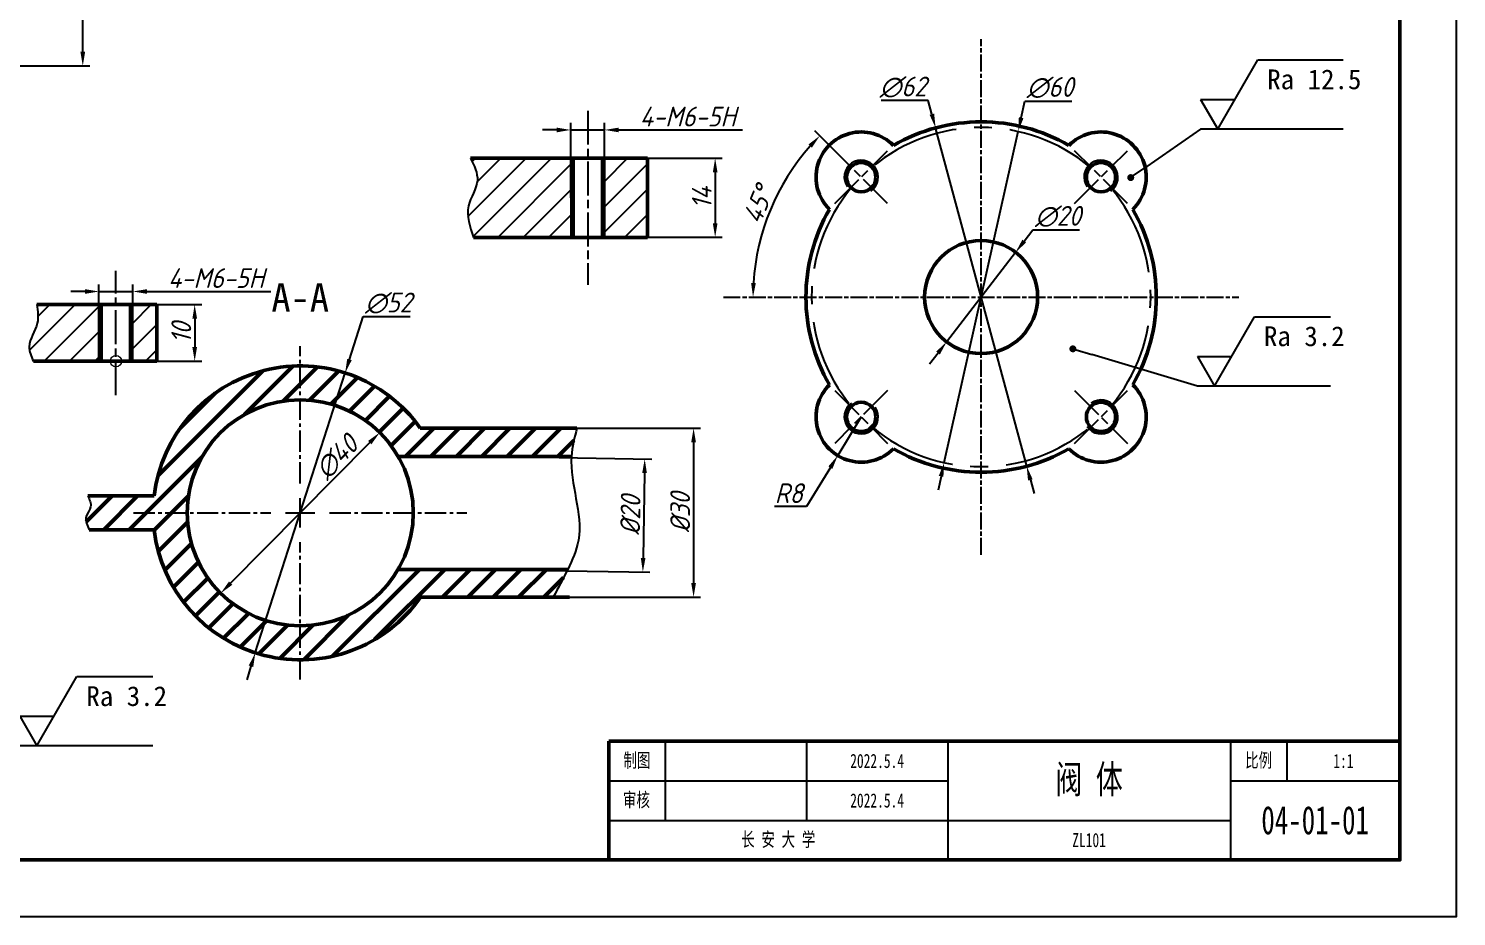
# Model space of a CAD drawing. Header units: millimetres. Extents: x 0 to 420, y 0 to 297.
# Drawn here: x 167.4 to 420, y 0 to 157.1 of the extents above; entities that cross this region are included whole.
import ezdxf

# ---------------------------------------------------------------- set-up
doc = ezdxf.new("R2010")
doc.units = ezdxf.units.MM
for name, pattern in [('AM_ISO08W050', [18, 12, -1.5, 3, -1.5]), ('AM_ISO08W050x2', [9, 6, -0.75, 1.5, -0.75]), ('CENTER', [50.8, 31.75, -6.35, 6.35, -6.35]), ('CENTER2', [1.125, 0.75, -0.125, 0.125, -0.125])]:
    doc.linetypes.add(name, pattern=pattern)
for name, color, linetype, lineweight in [('AM_0', 7, 'Continuous', 50), ('AM_10', 7, 'AM_ISO08W050', 50), ('AM_4', 3, 'Continuous', 25), ('AM_5', 3, 'Continuous', 25), ('AM_7', 4, 'AM_ISO08W050', 25), ('AM_9', 253, 'Continuous', 0), ('粗实线', 7, 'Continuous', 50)]:
    doc.layers.add(name, color=color, linetype=linetype, lineweight=lineweight)
doc.layers.add('点划线', color=3, linetype='CENTER')
doc.styles.add('数字', font='isocp.shx', dxfattribs={"oblique": 15})
doc.styles.add('汉字', font='simfang.ttf', dxfattribs={"width": 0.7, "height": 5})
doc.dimstyles.new('GB-test$0', dxfattribs={"dimtxt": 3.5, "dimasz": 2.5, "dimexe": 1.25, "dimexo": 0, "dimtad": 1, "dimdsep": 46, "dimtxsty": '数字', "dimcen": 2.5, "dimadec": 0, "dimazin": 0, "dimtfac": 1, "dimtmove": 0, "dimatfit": 3, "dimfxl": 1, "dimarcsym": 0})
doc.dimstyles.new('GB-test$2', dxfattribs={"dimtxt": 3.5, "dimasz": 2.5, "dimexe": 1.25, "dimexo": 0, "dimtad": 2, "dimdsep": 46, "dimtxsty": '数字', "dimcen": 2.5, "dimadec": 0, "dimazin": 0, "dimtfac": 1, "dimtmove": 0, "dimatfit": 3, "dimfxl": 1, "dimarcsym": 0})
doc.dimstyles.new('GB-test$3', dxfattribs={"dimtxt": 3.5, "dimasz": 2.5, "dimexe": 1.25, "dimexo": 0, "dimtad": 1, "dimtoh": 1, "dimdsep": 46, "dimtxsty": '数字', "dimcen": 2.5, "dimadec": 0, "dimazin": 0, "dimtfac": 1, "dimtmove": 0, "dimatfit": 0, "dimfxl": 1, "dimarcsym": 0})
doc.dimstyles.new('GB-test$4', dxfattribs={"dimtxt": 3.5, "dimasz": 2.5, "dimexe": 1.25, "dimexo": 0, "dimtad": 1, "dimtoh": 1, "dimdsep": 46, "dimtxsty": '数字', "dimcen": 2.5, "dimadec": 0, "dimazin": 0, "dimtfac": 1, "dimtmove": 0, "dimatfit": 0, "dimfxl": 1, "dimarcsym": 0})

# ---------------------------------------------------------------- blocks, each defined once
blk = doc.blocks.new('*U29')
at = {"layer": '点划线', "color": 0, "linetype": 'CENTER2', "ltscale": 5, "transparency": 16777216}
for p, q in [((0, 5.2), (0, 29.5)), ((-29.5, 0), (-5.2, 0)), ((5.2, 0), (29.5, 0)), ((0, -29.5), (0, -5.2))]:
    blk.add_line(p, q, dxfattribs=at)
at = {"layer": '点划线', "color": 0, "linetype": 'Continuous', "ltscale": 5, "transparency": 16777216}
for p, q in [((0, -2.6), (0, 2.6)), ((-2.6, 0), (2.6, 0))]:
    blk.add_line(p, q, dxfattribs=at)
blk = doc.blocks.new('*U16')
at = {"layer": 'AM_0'}
for p, q in [((180.23, 98.25), (180.23, 108.25)), ((185.42, 98.25), (185.42, 108.25))]:
    blk.add_line(p, q, dxfattribs=at)
at = {"layer": 'AM_4'}
for p, q in [((179.82, 98.25), (179.82, 108.25)), ((185.82, 98.25), (185.82, 108.25))]:
    blk.add_line(p, q, dxfattribs=at)
at = {"layer": 'AM_7', "linetype": 'AM_ISO08W050x2'}
blk.add_line((182.82, 92.25), (182.82, 114.25), dxfattribs=at)
blk = doc.blocks.new('*U17')
at = {"layer": 'AM_0'}
blk.add_circle((314.69, 130.8), 2.59, dxfattribs=at)
at = {"layer": 'AM_4'}
blk.add_arc((314.69, 130.8), 3, 305, 215, dxfattribs=at)
at = {"layer": 'AM_7', "linetype": 'AM_ISO08W050x2'}
for p, q in [((310.02, 126.14), (319.35, 135.47)), ((319.35, 126.14), (310.02, 135.47))]:
    blk.add_line(p, q, dxfattribs=at)
blk = doc.blocks.new('*U18')
at = {"layer": 'AM_0'}
blk.add_circle((314.69, 88.38), 2.59, dxfattribs=at)
at = {"layer": 'AM_4'}
blk.add_arc((314.69, 88.38), 3, 125, 35, dxfattribs=at)
at = {"layer": 'AM_7', "linetype": 'AM_ISO08W050x2'}
for p, q in [((319.35, 93.05), (310.02, 83.71)), ((310.02, 93.05), (319.35, 83.71))]:
    blk.add_line(p, q, dxfattribs=at)
blk = doc.blocks.new('*U19')
at = {"layer": 'AM_0'}
blk.add_circle((357.11, 88.38), 2.59, dxfattribs=at)
at = {"layer": 'AM_4'}
blk.add_arc((357.11, 88.38), 3, 215, 125, dxfattribs=at)
at = {"layer": 'AM_7', "linetype": 'AM_ISO08W050x2'}
for p, q in [((352.45, 93.05), (361.78, 83.71)), ((352.45, 83.71), (361.78, 93.05))]:
    blk.add_line(p, q, dxfattribs=at)
blk = doc.blocks.new('*U20')
at = {"layer": 'AM_0'}
for p, q in [((263.7, 134.16), (263.7, 120.16)), ((268.89, 134.16), (268.89, 120.16))]:
    blk.add_line(p, q, dxfattribs=at)
at = {"layer": 'AM_4'}
for p, q in [((263.29, 134.16), (263.29, 120.16)), ((269.29, 134.16), (269.29, 120.16))]:
    blk.add_line(p, q, dxfattribs=at)
at = {"layer": 'AM_7', "linetype": 'AM_ISO08W050x2'}
blk.add_line((266.29, 142.56), (266.29, 111.76), dxfattribs=at)
blk = doc.blocks.new('*D34')
at = {"layer": 'AM_5', "color": 0, "lineweight": -2, "transparency": 16777216}
for p, q in [((134.5, 228), (178.2, 228)), ((176.95, 153), (176.95, 225.5)), ((154, 150.5), (178.2, 150.5))]:
    blk.add_line(p, q, dxfattribs=at)
at = {"layer": 'AM_5', "color": 0, "transparency": 16777216}
for points in [[(176.53, 225.5), (177.37, 225.5), (176.95, 228)], [(176.53, 153), (177.37, 153), (176.95, 150.5)]]:
    blk.add_solid(points, dxfattribs=at)
at = {"layer": 'Defpoints', "color": 0, "transparency": 16777216}
for p in [(134.5, 228), (176.95, 228), (154, 150.5)]:
    blk.add_point(p, dxfattribs=at)
at = {"layer": 'AM_5', "color": 0, "transparency": 16777216, "insert": (174.58, 189.25), "char_height": 3.5, "attachment_point": 5, "rotation": 90, "style": '数字'}
blk.add_mtext('78', dxfattribs=at)
blk = doc.blocks.new('*S7')
at = {"layer": 'AM_5', "ltscale": 0.5}
for p, q in [((165.8, 30.17), (156.36, 40.52)), ((189.34, 30.17), (165.8, 30.17))]:
    blk.add_line(p, q, dxfattribs=at)
at = {"layer": 'AM_5', "color": 2, "ltscale": 0.5}
for p, q in [((168.83, 30.17), (175.9, 42.43)), ((175.9, 42.43), (189.34, 42.43)), ((165.8, 35.42), (168.83, 30.17)), ((165.8, 35.42), (171.86, 35.42))]:
    blk.add_line(p, q, dxfattribs=at)
at = {"layer": 'AM_5', "linetype": 'Continuous', "ltscale": 0.5}
blk.add_trace([(156.79, 40.91), (155.93, 40.12), (154, 43.1)], dxfattribs=at)
at = {"layer": 'AM_5', "color": 2, "ltscale": 0.5, "insert": (177.58, 37.17), "char_height": 3.5, "attachment_point": 7}
blk.add_mtext('Ra 3.2', dxfattribs=at)
blk = doc.blocks.new('*D51')
at = {"layer": 'AM_5', "color": 0, "lineweight": -2, "transparency": 16777216}
blk.add_line((203.11, 58.97), (227.73, 83.84), dxfattribs=at)
at = {"layer": 'AM_5', "color": 0, "transparency": 16777216}
for points in [[(227.44, 84.14), (228.03, 83.55), (229.49, 85.62)], [(202.82, 59.26), (203.41, 58.68), (201.35, 57.19)]]:
    blk.add_solid(points, dxfattribs=at)
at = {"layer": 'Defpoints', "color": 0, "transparency": 16777216}
for p in [(229.49, 85.62), (201.35, 57.19)]:
    blk.add_point(p, dxfattribs=at)
at = {"layer": 'AM_5', "color": 0, "transparency": 16777216, "insert": (221.86, 81.28), "char_height": 3.5, "attachment_point": 5, "rotation": 45.2945, "style": '数字'}
blk.add_mtext('∅40', dxfattribs=at)
blk = doc.blocks.new('*D52')
at = {"layer": 'AM_5', "color": 0, "lineweight": -2, "transparency": 16777216}
for p, q in [((224.13, 98.54), (226.57, 106.14)), ((226.57, 106.14), (234.87, 106.14)), ((207.48, 46.65), (223.37, 96.16)), ((206.71, 44.27), (205.95, 41.89))]:
    blk.add_line(p, q, dxfattribs=at)
at = {"layer": 'AM_5', "color": 0, "transparency": 16777216}
for points in [[(223.74, 98.67), (224.53, 98.42), (223.37, 96.16)], [(206.32, 44.4), (207.11, 44.14), (207.48, 46.65)]]:
    blk.add_solid(points, dxfattribs=at)
at = {"layer": 'Defpoints', "color": 0, "transparency": 16777216}
for p in [(223.37, 96.16), (207.48, 46.65)]:
    blk.add_point(p, dxfattribs=at)
at = {"layer": 'AM_5', "color": 0, "transparency": 16777216, "insert": (231.03, 108.52), "char_height": 3.5, "attachment_point": 5, "style": '数字'}
blk.add_mtext('∅52', dxfattribs=at)
blk = doc.blocks.new('*D53')
at = {"layer": 'AM_5', "color": 0, "lineweight": -2, "transparency": 16777216}
for p, q in [((248.07, 81.41), (277.63, 80.92)), ((276.34, 78.44), (276.1, 63.44)), ((247.74, 61.41), (277.3, 60.92))]:
    blk.add_line(p, q, dxfattribs=at)
at = {"layer": 'AM_5', "color": 0, "transparency": 16777216}
for points in [[(275.93, 78.45), (276.76, 78.44), (276.38, 80.94)], [(275.68, 63.45), (276.51, 63.43), (276.05, 60.94)]]:
    blk.add_solid(points, dxfattribs=at)
at = {"layer": 'Defpoints', "color": 0, "transparency": 16777216}
for p in [(248.07, 81.41), (247.74, 61.41), (276.05, 60.94)]:
    blk.add_point(p, dxfattribs=at)
at = {"layer": 'AM_5', "color": 0, "transparency": 16777216, "insert": (273.84, 70.98), "char_height": 3.5, "attachment_point": 5, "rotation": 89.0593, "style": '数字'}
blk.add_mtext('%%C20', dxfattribs=at)
blk = doc.blocks.new('*D54')
at = {"layer": 'AM_5', "color": 0, "lineweight": -2, "transparency": 16777216}
for p, q in [((264.39, 86.41), (286.27, 86.41)), ((285.02, 83.91), (285.02, 58.99)), ((263.07, 56.49), (286.27, 56.49))]:
    blk.add_line(p, q, dxfattribs=at)
at = {"layer": 'AM_5', "color": 0, "transparency": 16777216}
for points in [[(284.61, 83.91), (285.44, 83.91), (285.02, 86.41)], [(284.61, 58.99), (285.44, 58.99), (285.02, 56.49)]]:
    blk.add_solid(points, dxfattribs=at)
at = {"layer": 'Defpoints', "color": 0, "transparency": 16777216}
for p in [(264.39, 86.41), (263.07, 56.49), (285.02, 56.49)]:
    blk.add_point(p, dxfattribs=at)
at = {"layer": 'AM_5', "color": 0, "transparency": 16777216, "insert": (282.65, 71.45), "char_height": 3.5, "attachment_point": 5, "rotation": 90, "style": '数字'}
blk.add_mtext('%%C30', dxfattribs=at)
blk = doc.blocks.new('*D55')
at = {"layer": 'AM_5', "color": 0, "lineweight": -2, "transparency": 16777216}
for p, q in [((179.82, 103.25), (179.82, 111.83)), ((185.82, 103.25), (185.82, 111.83)), ((177.32, 110.58), (174.82, 110.58)), ((179.82, 110.58), (185.82, 110.58)), ((188.32, 110.58), (210.23, 110.58))]:
    blk.add_line(p, q, dxfattribs=at)
at = {"layer": 'AM_5', "color": 0, "transparency": 16777216}
for points in [[(177.32, 110.99), (177.32, 110.16), (179.82, 110.58)], [(188.32, 110.99), (188.32, 110.16), (185.82, 110.58)]]:
    blk.add_solid(points, dxfattribs=at)
at = {"layer": 'Defpoints', "color": 0, "transparency": 16777216}
for p in [(185.82, 110.58), (179.82, 103.25), (185.82, 103.25)]:
    blk.add_point(p, dxfattribs=at)
at = {"layer": 'AM_5', "color": 0, "transparency": 16777216, "insert": (200.53, 112.95), "char_height": 3.5, "attachment_point": 5, "style": '数字'}
blk.add_mtext('4-M6-5H', dxfattribs=at)
blk = doc.blocks.new('*D30')
at = {"layer": 'AM_5', "color": 0, "lineweight": -2, "transparency": 16777216}
for p, q in [((260.79, 139.16), (258.29, 139.16)), ((263.29, 127.16), (263.29, 140.41)), ((263.29, 139.16), (269.29, 139.16)), ((269.29, 127.16), (269.29, 140.41)), ((271.79, 139.16), (293.7, 139.16))]:
    blk.add_line(p, q, dxfattribs=at)
at = {"layer": 'AM_5', "color": 0, "transparency": 16777216}
for points in [[(260.79, 139.57), (260.79, 138.74), (263.29, 139.16)], [(271.79, 139.57), (271.79, 138.74), (269.29, 139.16)]]:
    blk.add_solid(points, dxfattribs=at)
at = {"layer": 'Defpoints', "color": 0, "transparency": 16777216}
for p in [(269.29, 139.16), (263.29, 127.16), (269.29, 127.16)]:
    blk.add_point(p, dxfattribs=at)
at = {"layer": 'AM_5', "color": 0, "transparency": 16777216, "insert": (284, 141.53), "char_height": 3.5, "attachment_point": 5, "style": '数字'}
blk.add_mtext('4-M6-5H', dxfattribs=at)
blk = doc.blocks.new('*D56')
at = {"layer": 'AM_5', "color": 0, "lineweight": -2, "transparency": 16777216}
for p, q in [((190.03, 108.25), (198, 108.25)), ((196.75, 105.75), (196.75, 100.75)), ((190.03, 98.25), (198, 98.25))]:
    blk.add_line(p, q, dxfattribs=at)
at = {"layer": 'AM_5', "color": 0, "transparency": 16777216}
for points in [[(196.34, 105.75), (197.17, 105.75), (196.75, 108.25)], [(196.34, 100.75), (197.17, 100.75), (196.75, 98.25)]]:
    blk.add_solid(points, dxfattribs=at)
at = {"layer": 'Defpoints', "color": 0, "transparency": 16777216}
for p in [(190.03, 108.25), (190.03, 98.25), (196.75, 98.25)]:
    blk.add_point(p, dxfattribs=at)
at = {"layer": 'AM_5', "color": 0, "transparency": 16777216, "insert": (194.38, 103.25), "char_height": 3.5, "attachment_point": 5, "rotation": 90, "style": '数字'}
blk.add_mtext('10', dxfattribs=at)
blk = doc.blocks.new('*D57')
at = {"layer": 'AM_5', "color": 0, "lineweight": -2, "transparency": 16777216}
for p, q in [((276.84, 134.16), (290.09, 134.16)), ((288.84, 131.66), (288.84, 122.66)), ((276.84, 120.16), (290.09, 120.16))]:
    blk.add_line(p, q, dxfattribs=at)
at = {"layer": 'AM_5', "color": 0, "transparency": 16777216}
for points in [[(288.43, 131.66), (289.26, 131.66), (288.84, 134.16)], [(288.43, 122.66), (289.26, 122.66), (288.84, 120.16)]]:
    blk.add_solid(points, dxfattribs=at)
at = {"layer": 'Defpoints', "color": 0, "transparency": 16777216}
for p in [(276.84, 134.16), (276.84, 120.16), (288.84, 120.16)]:
    blk.add_point(p, dxfattribs=at)
at = {"layer": 'AM_5', "color": 0, "transparency": 16777216, "insert": (286.47, 127.16), "char_height": 3.5, "attachment_point": 5, "rotation": 90, "style": '数字'}
blk.add_mtext('14', dxfattribs=at)
blk = doc.blocks.new('*D70')
at = {"layer": 'AM_5', "color": 0, "lineweight": -2, "transparency": 16777216}
for p, q in [((343.53, 119.5), (345.05, 121.48)), ((345.05, 121.48), (353.33, 121.48)), ((329.8, 101.67), (342, 117.51)), ((328.27, 99.69), (326.75, 97.71))]:
    blk.add_line(p, q, dxfattribs=at)
at = {"layer": 'AM_5', "color": 0, "transparency": 16777216}
for points in [[(343.2, 119.75), (343.86, 119.24), (342, 117.51)], [(327.94, 99.94), (328.6, 99.43), (329.8, 101.67)]]:
    blk.add_solid(points, dxfattribs=at)
at = {"layer": 'Defpoints', "color": 0, "transparency": 16777216}
for p in [(342, 117.51), (329.8, 101.67)]:
    blk.add_point(p, dxfattribs=at)
at = {"layer": 'AM_5', "color": 0, "transparency": 16777216, "insert": (349.51, 123.85), "char_height": 3.5, "attachment_point": 5, "style": '数字'}
blk.add_mtext('∅20', dxfattribs=at)
blk = doc.blocks.new('*D71')
at = {"layer": 'AM_5', "color": 0, "lineweight": -2, "transparency": 16777216}
for p, q in [((342.98, 141.31), (343.65, 144.27)), ((343.65, 144.27), (351.93, 144.27)), ((329.36, 80.31), (342.44, 138.87)), ((328.81, 77.87), (328.27, 75.43))]:
    blk.add_line(p, q, dxfattribs=at)
at = {"layer": 'AM_5', "color": 0, "transparency": 16777216}
for points in [[(342.58, 141.4), (343.39, 141.22), (342.44, 138.87)], [(328.41, 77.96), (329.22, 77.78), (329.36, 80.31)]]:
    blk.add_solid(points, dxfattribs=at)
at = {"layer": 'Defpoints', "color": 0, "transparency": 16777216}
for p in [(342.44, 138.87), (329.36, 80.31)]:
    blk.add_point(p, dxfattribs=at)
at = {"layer": 'AM_5', "color": 0, "transparency": 16777216, "insert": (348.1, 146.65), "char_height": 3.5, "attachment_point": 5, "style": '数字'}
blk.add_mtext('∅60', dxfattribs=at)
blk = doc.blocks.new('*D72')
at = {"layer": 'AM_5', "color": 0, "lineweight": -2, "transparency": 16777216}
for p, q in [((326.54, 144.35), (318.24, 144.35)), ((327.19, 141.94), (326.54, 144.35)), ((343.96, 79.66), (327.84, 139.53)), ((344.61, 77.24), (345.26, 74.83))]:
    blk.add_line(p, q, dxfattribs=at)
at = {"layer": 'AM_5', "color": 0, "transparency": 16777216}
for points in [[(327.59, 142.05), (326.79, 141.83), (327.84, 139.53)], [(345.01, 77.35), (344.2, 77.13), (343.96, 79.66)]]:
    blk.add_solid(points, dxfattribs=at)
at = {"layer": 'Defpoints', "color": 0, "transparency": 16777216}
for p in [(327.84, 139.53), (343.96, 79.66)]:
    blk.add_point(p, dxfattribs=at)
at = {"layer": 'AM_5', "color": 0, "transparency": 16777216, "insert": (322.08, 146.73), "char_height": 3.5, "attachment_point": 5, "style": '数字'}
blk.add_mtext('∅62', dxfattribs=at)
blk = doc.blocks.new('*D73')
at = {"layer": 'AM_5', "color": 0, "lineweight": -2, "transparency": 16777216}
blk.add_line((310.02, 135.47), (306.48, 139.01), dxfattribs=at)
blk.add_arc((335.9, 109.59), 40.36, 138.55, 176.45, dxfattribs=at)
at = {"layer": 'AM_5', "color": 0, "transparency": 16777216}
for points in [[(305.35, 136.59), (305.96, 136.02), (307.36, 138.13)], [(296.04, 112.08), (295.2, 112.1), (295.54, 109.59)]]:
    blk.add_solid(points, dxfattribs=at)
at = {"layer": 'Defpoints', "color": 0, "transparency": 16777216}
for p in [(310.02, 135.47), (300.95, 129.77), (319.35, 126.14), (290.29, 109.59), (381.51, 109.59)]:
    blk.add_point(p, dxfattribs=at)
at = {"layer": 'AM_5', "color": 0, "transparency": 16777216, "insert": (296.42, 125.94), "char_height": 3.5, "attachment_point": 5, "rotation": 67.5, "style": '数字'}
blk.add_mtext('45°', dxfattribs=at)
blk = doc.blocks.new('*D74')
at = {"layer": 'AM_5', "color": 0, "lineweight": -2, "transparency": 16777216}
for p, q in [((314.69, 88.38), (310.53, 81.55)), ((309.22, 79.41), (305.02, 72.51)), ((305.02, 72.51), (299.35, 72.51))]:
    blk.add_line(p, q, dxfattribs=at)
at = {"layer": 'AM_5', "color": 0, "transparency": 16777216}
blk.add_solid([(308.87, 79.63), (309.58, 79.19), (310.53, 81.55)], dxfattribs=at)
at = {"layer": 'Defpoints', "color": 0, "transparency": 16777216}
for p in [(314.69, 88.38), (310.53, 81.55)]:
    blk.add_point(p, dxfattribs=at)
at = {"layer": 'AM_5', "color": 0, "transparency": 16777216, "insert": (301.87, 74.88), "char_height": 3.5, "attachment_point": 5, "style": '数字'}
blk.add_mtext('R8', dxfattribs=at)
blk = doc.blocks.new('*S9')
at = {"layer": 'AM_5', "ltscale": 0.5}
h = blk.add_hatch(color=256, dxfattribs=at)
edge = h.paths.add_edge_path(flags=0)
edge.add_arc((352.13, 100.43), 0.625, 0, 360)
at = {"layer": 'AM_5', "color": 2, "ltscale": 0.5}
for p, q in [((377.19, 93.85), (384.26, 106.1)), ((384.26, 106.1), (397.7, 106.1)), ((374.16, 99.1), (377.19, 93.85)), ((374.16, 99.1), (380.22, 99.1))]:
    blk.add_line(p, q, dxfattribs=at)
at = {"layer": 'AM_5', "linetype": 'Continuous', "ltscale": 0.5}
blk.add_line((352.73, 100.25), (355.48, 99.43), dxfattribs=at)
at = {"layer": 'AM_5', "ltscale": 0.5}
for p, q in [((374.16, 93.85), (355.48, 99.43)), ((397.7, 93.85), (374.16, 93.85))]:
    blk.add_line(p, q, dxfattribs=at)
at = {"layer": 'AM_5', "color": 2, "ltscale": 0.5, "insert": (385.94, 100.85), "char_height": 3.5, "attachment_point": 7}
blk.add_mtext('Ra 3.2', dxfattribs=at)
blk = doc.blocks.new('*S10')
at = {"layer": 'AM_5', "ltscale": 0.5}
h = blk.add_hatch(color=256, dxfattribs=at)
edge = h.paths.add_edge_path(flags=0)
edge.add_arc((362.37, 130.73), 0.625, 0, 360)
at = {"layer": 'AM_5', "color": 2, "ltscale": 0.5}
for p, q in [((377.77, 139.3), (384.84, 151.55)), ((384.84, 151.55), (399.97, 151.55)), ((374.74, 144.55), (377.77, 139.3)), ((374.74, 144.55), (380.8, 144.55))]:
    blk.add_line(p, q, dxfattribs=at)
at = {"layer": 'AM_5', "ltscale": 0.5}
for p, q in [((374.74, 139.3), (365.24, 132.72)), ((399.97, 139.3), (374.74, 139.3))]:
    blk.add_line(p, q, dxfattribs=at)
at = {"layer": 'AM_5', "linetype": 'Continuous', "ltscale": 0.5}
blk.add_line((362.88, 131.08), (365.24, 132.72), dxfattribs=at)
at = {"layer": 'AM_5', "color": 2, "ltscale": 0.5, "insert": (386.52, 146.3), "char_height": 3.5, "attachment_point": 7}
blk.add_mtext('Ra 12.5', dxfattribs=at)
blk = doc.blocks.new('*U21')
at = {"layer": 'AM_0'}
blk.add_circle((357.11, 130.8), 2.59, dxfattribs=at)
at = {"layer": 'AM_4'}
blk.add_arc((357.11, 130.8), 3, 305, 215, dxfattribs=at)
at = {"layer": 'AM_7', "linetype": 'AM_ISO08W050x2'}
for p, q in [((352.45, 126.14), (361.78, 135.47)), ((361.78, 126.14), (352.45, 135.47))]:
    blk.add_line(p, q, dxfattribs=at)

msp = doc.modelspace()

# ---------------------------------------------------------------- hatches: boundary and pattern name
at = {"ltscale": 0.5}
h = msp.add_hatch(dxfattribs=at)
h.set_pattern_fill('ANSI31', color=256)
edge = h.paths.add_edge_path()
edge.add_line((263.292, 120.157), (263.292, 134.157))
edge.add_line((263.292, 134.157), (245.524, 134.157))
edge.add_spline(control_points=[(245.524, 134.157), (246.189, 132.838), (247.62, 130), (244.228, 125.511), (245.431, 122.041), (246.084, 120.157)], knot_values=[0, 0, 0, 0, 4.1266906, 8.8791803, 14.526227, 14.526227, 14.526227, 14.526227], degree=3, periodic=0)
edge.add_line((246.084, 120.157), (263.292, 120.157))
h.paths.add_polyline_path([(269.292, 120.157), (276.843, 120.157), (276.843, 134.157), (269.292, 134.157)])
h = msp.add_hatch(dxfattribs=at)
h.set_pattern_fill('ANSI31', color=256)
h.paths.add_polyline_path([(190.027, 108.249), (185.822, 108.249), (185.822, 98.249), (190.027, 98.249)])
edge = h.paths.add_edge_path()
edge.add_line((179.822, 108.249), (168.801, 108.249))
edge.add_spline(control_points=[(168.801, 108.249), (168.975, 107.142), (169.383, 104.545), (166.845, 101.371), (167.836, 99.103), (168.229, 98.249)], knot_values=[0, 0, 0, 0, 3.2785932, 7.6923017, 10.3557833, 10.3557833, 10.3557833, 10.3557833], degree=3, periodic=0)
edge.add_line((168.229, 98.249), (179.822, 98.249))
edge.add_line((179.822, 98.249), (179.822, 108.249))
at = {"layer": '粗实线', "ltscale": 0.5}
h = msp.add_hatch(dxfattribs=at)
h.set_pattern_fill('ANSI31', color=256)
edge = h.paths.add_edge_path()
edge.add_arc((215.423, 71.406), 26, 186.62581, 270)
edge.add_line((215.423, 45.406), (215.423, 51.406))
edge.add_arc((215.423, 71.406), 20, 180, 270, ccw=False)
edge.add_arc((215.423, 71.406), 20, 90, 180, ccw=False)
edge.add_line((215.423, 91.406), (215.423, 97.406))
edge.add_arc((215.423, 71.406), 26, 90, 173.37419)
edge.add_line((189.597, 74.406), (177.819, 74.406))
edge.add_spline(control_points=[(177.819, 74.406), (178.14, 73.748), (178.766, 72.467), (177.07, 70.632), (177.719, 69.203), (178.081, 68.406)], knot_values=[0, 0, 0, 0, 2.007086, 3.9030094, 6.296482, 6.296482, 6.296482, 6.296482], degree=3, periodic=0)
edge.add_line((178.081, 68.406), (189.597, 68.406))
edge = h.paths.add_edge_path()
edge.add_line((215.423, 51.406), (215.423, 45.406))
edge.add_arc((215.423, 71.406), 26, 270, 324.99819)
edge.add_line((236.721, 56.493), (260.2, 56.493))
edge.add_spline(control_points=[(260.2, 56.493), (261.064, 58.111), (261.929, 59.729), (262.745, 61.406)], knot_values=[0, 0, 0, 0, 5.5336864, 5.5336864, 5.5336864, 5.5336864], degree=3, periodic=0)
edge.add_line((262.745, 61.406), (232.744, 61.406))
edge.add_arc((215.423, 71.406), 20, 270, 330, ccw=False)
edge = h.paths.add_edge_path()
edge.add_line((232.744, 81.406), (263.402, 81.406))
edge.add_spline(control_points=[(263.402, 81.406), (263.515, 83.09), (263.951, 84.748), (264.387, 86.406)], knot_values=[0, 0, 0, 0, 5.0961396, 5.0961396, 5.0961396, 5.0961396], degree=3, periodic=0)
edge.add_line((264.387, 86.406), (236.66, 86.406))
edge.add_arc((215.423, 71.406), 26, 35.23442, 90)
edge.add_line((215.423, 97.406), (215.423, 91.406))
edge.add_arc((215.423, 71.406), 20, 30, 90, ccw=False)

# ---------------------------------------------------------------- linework, layer by layer
for p, q in [((280, 31), (280, 17)), ((305, 31), (305, 17)), ((330, 31), (330, 10)), ((380, 31), (380, 10)), ((390, 31), (390, 24)), ((270, 24), (330, 24)), ((380, 24), (410, 24)), ((270, 17), (380, 17))]:
    msp.add_line(p, q)
msp.add_lwpolyline([(0, 0), (420, 0), (420, 297), (0, 297)], close=True)
at = {"ltscale": 0.5}
for points in [[(245.524, 134.157), (246.762, 130.221), (245.195, 125.734), (246.084, 120.157)], [(177.819, 74.406), (178.34, 72.468), (177.557, 70.742), (178.081, 68.406)]]:
    msp.add_spline(points, degree=3, dxfattribs=at)
msp.add_open_spline([(168.801, 108.249), (168.975, 107.142), (169.383, 104.545), (166.845, 101.371), (167.836, 99.103), (168.229, 98.249)], degree=3, knots=[0, 0, 0, 0, 3.2785932, 7.6923017, 10.3557833, 10.3557833, 10.3557833, 10.3557833], dxfattribs=at)
at = {"layer": 'AM_0'}
for points in [[(180.228, 98.249), (180.228, 108.249)], [(185.416, 98.249), (185.416, 108.249)]]:
    msp.add_lwpolyline(points, dxfattribs=at)
at = {"layer": 'AM_4'}
for points in [[(179.822, 98.249), (179.822, 108.249)], [(185.822, 98.249), (185.822, 108.249)]]:
    msp.add_lwpolyline(points, dxfattribs=at)
at = {"layer": 'AM_7', "linetype": 'AM_ISO08W050x2', "ltscale": 0.5}
for p, q in [((335.899, 63.985), (335.899, 155.198)), ((290.293, 109.591), (381.506, 109.591))]:
    msp.add_line(p, q, dxfattribs=at)
at = {"layer": 'AM_7', "linetype": 'AM_ISO08W050x2'}
msp.add_lwpolyline([(182.822, 92.249), (182.822, 114.249)], dxfattribs=at)
at = {"layer": 'AM_9'}
msp.add_circle((182.822, 98.249), 1, dxfattribs=at)
at = {"layer": '点划线', "ltscale": 0.5}
for start, end in [(49.95581, 130.04418), (139.95582, 220.04418), (319.95582, 40.04418), (229.95582, 310.04418)]:
    msp.add_arc((335.899, 109.591), 30, start, end, dxfattribs=at)
at = {"layer": '粗实线', "ltscale": 0.5}
for p, q in [((276.843, 134.157), (245.524, 134.157)), ((276.843, 134.157), (276.843, 120.157)), ((276.843, 120.157), (246.084, 120.157)), ((190.027, 108.249), (168.801, 108.249)), ((190.027, 108.249), (190.027, 98.249)), ((190.027, 98.249), (168.229, 98.249)), ((236.66, 86.406), (264.387, 86.406)), ((232.744, 81.406), (263.402, 81.406)), ((189.597, 74.406), (177.819, 74.406)), ((189.597, 68.406), (178.081, 68.406)), ((232.744, 61.406), (262.745, 61.406)), ((236.721, 56.493), (263.073, 56.493))]:
    msp.add_line(p, q, dxfattribs=at)
at = {"layer": '粗实线', "lineweight": 50}
for p, q in [((270, 10), (270, 31)), ((270, 31), (410, 31))]:
    msp.add_line(p, q, dxfattribs=at)
at = {"layer": '粗实线'}
msp.add_lwpolyline([(10, 10), (410, 10), (410, 287), (10, 287)], close=True, dxfattribs=at)
at = {"layer": '粗实线', "ltscale": 0.5}
for centre, radius in [((335.899, 109.591), 10), ((215.423, 71.406), 20)]:
    msp.add_circle(centre, radius, dxfattribs=at)
for centre, radius, start, end in [((335.899, 109.591), 31, 59.95495, 120.04505), ((314.686, 130.805), 8, 44.6419, 225.3581), ((357.112, 130.805), 8, 314.6419, 135.3581), ((335.899, 109.591), 31, 149.95495, 210.04505), ((335.899, 109.591), 31, 329.95495, 30.04505), ((215.423, 71.406), 26, 35.23442, 173.37419), ((314.686, 88.378), 8, 134.6419, 315.3581), ((357.112, 88.378), 8, 224.6419, 45.3581), ((335.899, 109.591), 31, 239.95495, 300.04505), ((215.423, 71.406), 26, 186.62581, 324.99819)]:
    msp.add_arc(centre, radius, start, end, dxfattribs=at)
at = {"layer": '粗实线', "lineweight": -3, "ltscale": 0.5}
msp.add_spline([(264.387, 86.406), (263.402, 81.406), (264.633, 66.557), (262.745, 61.406), (260.2, 56.493)], degree=3, dxfattribs=at)
at = {"layer": '粗实线', "lineweight": -3, "ltscale": 0.5, "start_tangent": (-0.256582, -0.9763197), "end_tangent": (-0.0668103, -0.9907651)}
msp.add_spline([(264.387, 86.406), (263.402, 81.406)], degree=3, dxfattribs=at)
msp.add_spline([(264.387, 86.406), (263.402, 81.406)], degree=3, dxfattribs=at)
at = {"layer": '粗实线', "lineweight": -3, "ltscale": 0.5}
msp.add_open_spline([(263.402, 81.406), (263.07, 76.486), (266.387, 69.466), (262.786, 61.333), (261.064, 58.111), (260.2, 56.493)], degree=3, knots=[5.0961396, 5.0961396, 5.0961396, 5.0961396, 19.9966827, 25.4823652, 31.0160516, 31.0160516, 31.0160516, 31.0160516], dxfattribs=at)
msp.add_open_spline([(263.402, 81.406), (263.07, 76.486), (266.387, 69.466), (262.786, 61.333), (261.064, 58.111), (260.2, 56.493)], degree=3, knots=[5.0961396, 5.0961396, 5.0961396, 5.0961396, 19.9966827, 25.4823652, 31.0160516, 31.0160516, 31.0160516, 31.0160516], dxfattribs=at)

# ---------------------------------------------------------------- block references
at = {"layer": 'AM_0'}
for name in ['*U20', '*U17', '*U21', '*U16', '*U18', '*U19']:
    msp.add_blockref(name, (0, 0), dxfattribs=at)
at = {"layer": 'AM_5', "ltscale": 0.5}
for name in ['*S10', '*S9', '*S7']:
    msp.add_blockref(name, (0, 0), dxfattribs=at)
at = {"layer": '点划线', "linetype": 'CENTER2', "ltscale": 5}
msp.add_blockref('*U29', (215.423, 71.406), dxfattribs=at)

# ---------------------------------------------------------------- texts
at = {"attachment_point": 5, "style": '汉字'}
for s, width, gutter_width, heights, insert, char_height in [('制图', 10, 12.5, [0], (275, 27.5), 2.5), ('2022.5.4', 25, 25, [0], (317.5, 27.5), 2.5), ('比例', 10, 25, [0], (385, 27.5), 2.5), ('1:1', 20, 25, [0], (400, 27.5), 2.5), ('阀 体', 50, 25, [0], (355, 24), 5), ('审核', 9.82819, 12.5, [6.934], (274.914, 20.5), 2.5), ('2022.5.4', 25, 25, [0], (317.5, 20.5), 2.5), ('04-01-01', 30, 25, [0], (395, 17), 5), ('长 安 大 学', 60, 25, [0], (300, 13.5), 2.5), ('ZL101', 50, 25, [0], (355, 13.5), 2.5)]:
    msp.add_mtext_dynamic_manual_height_columns(s, width=width, gutter_width=gutter_width, heights=heights, dxfattribs=dict(at, insert=insert, char_height=char_height))
at = {"layer": 'AM_10', "color": 7, "lineweight": 50, "ltscale": 0.5, "insert": (215.423, 109.527), "char_height": 5, "attachment_point": 5}
msp.add_mtext('A-A', dxfattribs=at)

# ---------------------------------------------------------------- dimensions: what is measured, and where the dimension line sits
at = {"layer": 'AM_5'}
dim = msp.add_linear_dim(base=(176.951, 228), p1=(154, 150.5), p2=(134.5, 228), angle=90, text='78', dimstyle='GB-test$0', override={"dimpost": ''}, dxfattribs=at)
dim.commit()
dim.dimension.update_dxf_attribs({"geometry": '*D34', "text_midpoint": (174.576, 189.25)})
for p1, p2, picture, middle in [((343.956, 79.657), (327.842, 139.526), '*D72', (322.08, 144.354)), ((329.359, 80.313), (342.44, 138.87), '*D71', (348.102, 144.275)), ((207.478, 46.65), (223.368, 96.163), '*D52', (231.034, 106.145))]:
    dim = msp.add_diameter_dim_2p(p1=p1, p2=p2, dimstyle='GB-test$3', dxfattribs=at)
    dim.commit()
    dim.dimension.update_dxf_attribs({"geometry": picture, "text_midpoint": middle, "dimtype": 163})
dim = msp.add_linear_dim(base=(269.292, 139.157), p1=(263.292, 127.157), p2=(269.292, 127.157), text='4-M6-5H', dimstyle='GB-test$0', dxfattribs=at)
dim.commit()
dim.dimension.update_dxf_attribs({"geometry": '*D30', "text_midpoint": (283.995, 141.532)})
dim = msp.add_angular_dim_2l(base=(300.95, 129.769), line1=((319.353, 126.138), (310.019, 135.472)), line2=((290.293, 109.591), (381.506, 109.591)), dimstyle='GB-test$2', override={"dimpost": ''}, dxfattribs=at)
dim.commit()
dim.dimension.update_dxf_attribs({"geometry": '*D73', "text_midpoint": (296.422, 125.944)})
for base, p1, p2, picture, middle in [((288.843, 120.157), (276.843, 134.157), (276.843, 120.157), '*D57', (286.468, 127.157)), ((196.752, 98.249), (190.027, 108.249), (190.027, 98.249), '*D56', (194.377, 103.249))]:
    dim = msp.add_linear_dim(base=base, p1=p1, p2=p2, angle=90, dimstyle='GB-test$0', dxfattribs=at)
    dim.commit()
    dim.dimension.update_dxf_attribs({"geometry": picture, "text_midpoint": middle})
for p1, p2, picture, middle in [((329.798, 101.668), (342, 117.515), '*D70', (349.505, 121.476)), ((201.354, 57.192), (229.492, 85.621), '*D51', (223.544, 79.611))]:
    dim = msp.add_diameter_dim_2p(p1=p1, p2=p2, dimstyle='GB-test$3', override={"dimpost": ''}, dxfattribs=at)
    dim.commit()
    dim.dimension.update_dxf_attribs({"geometry": picture, "text_midpoint": middle, "dimtype": 163})
dim = msp.add_linear_dim(base=(185.822, 110.576), p1=(179.822, 103.249), p2=(185.822, 103.249), text='4-M6-5H', dimstyle='GB-test$0', override={"dimtp": 0, "dimtm": 0, "dimtdec": 3, "dimtzin": 8}, dxfattribs=at)
dim.commit()
dim.dimension.update_dxf_attribs({"geometry": '*D55', "text_midpoint": (200.525, 112.951)})
dim = msp.add_linear_dim(base=(285.024, 56.493), p1=(264.387, 86.406), p2=(263.073, 56.493), angle=90, text='%%C30', dimstyle='GB-test$0', dxfattribs=at)
dim.commit()
dim.dimension.update_dxf_attribs({"geometry": '*D54', "text_midpoint": (285.024, 71.45), "dimtype": 160})
dim = msp.add_radius_dim(center=(314.686, 88.378), mpoint=(310.525, 81.545), dimstyle='GB-test$4', override={"dimpost": ''}, dxfattribs=at)
dim.commit()
dim.dimension.update_dxf_attribs({"geometry": '*D74', "text_midpoint": (301.873, 72.505), "dimtype": 164})
dim = msp.add_aligned_dim(p1=(248.073, 81.406), p2=(247.744, 61.406), distance=28.314, text='%%C20', dimstyle='GB-test$0', override={"dimpost": ''}, dxfattribs=at)
dim.commit()
dim.dimension.update_dxf_attribs({"geometry": '*D53', "text_midpoint": (273.844, 70.981)})

doc.saveas('drawing.dxf')
